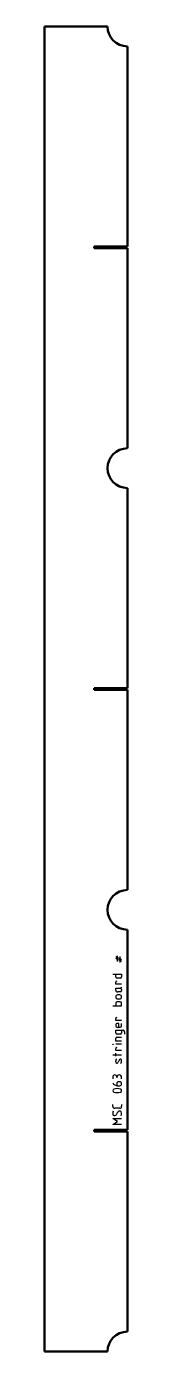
# Model space of a CAD drawing. Header units: millimetres. Extents: x -31 to 63, y -1500 to 0.
import ezdxf

# ---------------------------------------------------------------- set-up
doc = ezdxf.new("R2010")
doc.units = ezdxf.units.MM
doc.layers.add('IV_MARK_SURFACE', color=2, linetype='Continuous', lineweight=25)
doc.layers.add('IV_OUTER_PROFILE', color=7, linetype='Continuous', lineweight=50)

msp = doc.modelspace()

# ---------------------------------------------------------------- linework, layer by layer
at = {"layer": 'IV_MARK_SURFACE'}
for p, q in [((49.6, -1053), (51.8, -1054.1)), ((51.8, -1056.3), (49.6, -1055.2)), ((51.8, -1054.1), (51.8, -1051.9)), ((51.8, -1054.1), (54.1, -1055.2)), ((51.8, -1056.3), (51.8, -1054.1)), ((54.1, -1057.4), (51.8, -1056.3)), ((51.8, -1058.6), (51.8, -1056.3)), ((54.1, -1053), (54.1, -1055.2)), ((54.1, -1055.2), (54.1, -1057.4)), ((54.1, -1055.2), (56.3, -1056.3)), ((56.3, -1058.6), (54.1, -1057.4)), ((54.1, -1057.4), (54.1, -1059.7)), ((46.3, -1073), (49.6, -1073)), ((49.6, -1073), (56.3, -1073)), ((49.6, -1075.8), (49.6, -1073)), ((54.6, -1077.4), (51.3, -1077.4)), ((56.3, -1073), (56.3, -1075.8)), ((49.6, -1084.1), (49.6, -1081.9)), ((56.3, -1084.1), (49.6, -1084.1)), ((49.6, -1088.6), (54.6, -1088.6)), ((49.6, -1090.8), (49.6, -1088.6)), ((54.6, -1093), (51.8, -1093)), ((54.6, -1088.6), (55.2, -1088.6)), ((56.3, -1090.2), (56.3, -1091.3)), ((46.3, -1108.6), (49.6, -1108.6)), ((49.6, -1105.8), (49.6, -1108.6)), ((49.6, -1108.6), (56.3, -1108.6)), ((54.6, -1104.1), (51.3, -1104.1)), ((54.1, -1096.3), (51.8, -1096.3)), ((51.8, -1100.8), (54.1, -1100.8)), ((56.3, -1108.6), (56.3, -1105.8)), ((49.6, -1125.2), (49.6, -1123)), ((56.3, -1125.2), (49.6, -1125.2)), ((49.6, -1136.3), (56.3, -1136.3)), ((49.6, -1139.1), (49.6, -1136.3)), ((53, -1128.6), (51.8, -1128.6)), ((51.8, -1133), (53, -1133)), ((53, -1133), (53, -1128.6)), ((53, -1133), (54.6, -1133)), ((56.3, -1131.3), (56.3, -1128.6)), ((56.3, -1136.3), (56.3, -1139.1)), ((56.3, -1136.3), (58, -1136.3)), ((59.6, -1138), (59.6, -1140.8)), ((49.6, -1148.6), (49.6, -1145.8)), ((56.3, -1148.6), (49.6, -1148.6)), ((56.3, -1152.2), (49.6, -1152.2)), ((54.6, -1140.8), (51.3, -1140.8)), ((51.3, -1144.1), (56.3, -1144.1)), ((49.6, -1164.7), (46.3, -1164.7)), ((49.6, -1159.1), (49.6, -1156.9)), ((56.3, -1159.1), (49.6, -1159.1)), ((49.6, -1164.7), (49.6, -1162.4)), ((56.3, -1164.7), (49.6, -1164.7)), ((49.6, -1165.8), (49.6, -1164.7)), ((55.2, -1169.1), (54.6, -1169.1)), ((49.6, -1171.9), (49.6, -1170.8)), ((51.3, -1173.6), (50.7, -1173.6)), ((53.5, -1170.2), (52.4, -1172.4)), ((56.3, -1171.9), (56.3, -1170.8)), ((46.3, -1189.1), (46.3, -1191.3)), ((50.7, -1189.7), (50.7, -1190.2)), ((50.7, -1196.9), (50.7, -1198.6)), ((51.8, -1199.1), (54.1, -1199.1)), ((54.1, -1194.7), (53, -1194.7)), ((56.3, -1191.3), (56.3, -1189.7)), ((46.3, -1222.4), (46.3, -1220.2)), ((54.1, -1224.7), (48.5, -1224.7)), ((51.8, -1229.1), (50.2, -1231.9)), ((56.3, -1220.2), (56.3, -1222.4)), ((51.8, -1239.7), (46.3, -1236.3)), ((46.3, -1236.3), (56.3, -1236.3)), ((46.3, -1243), (51.8, -1239.7)), ((56.3, -1243), (46.3, -1243))]:
    msp.add_line(p, q, dxfattribs=at)
msp.add_circle((46.6, -1152.2), 0.278, dxfattribs=at)
for centre, radius, start, end in [((51.3, -1075.8), 1.67, 180, 270), ((54.6, -1075.8), 1.67, 270, 0), ((50.7, -1081.9), 1.11, 90, 180), ((51.8, -1090.8), 2.22, 180, 270), ((54.6, -1090.2), 1.67, 0, 90), ((54.6, -1091.3), 1.67, 270, 0), ((55.2, -1087.4), 1.11, 270, 0), ((51.8, -1098.6), 2.22, 90, 270), ((51.3, -1105.8), 1.67, 90, 180), ((54.1, -1098.6), 2.22, 270, 90), ((54.6, -1105.8), 1.67, 0, 90), ((50.7, -1123), 1.11, 90, 180), ((51.8, -1130.8), 2.22, 90, 270), ((51.3, -1139.1), 1.67, 180, 270), ((54.6, -1131.3), 1.67, 270, 0), ((54.6, -1139.1), 1.67, 270, 0), ((58, -1138), 1.67, 0, 90), ((51.3, -1145.8), 1.67, 90, 180), ((50.7, -1156.9), 1.11, 90, 180), ((51.4, -1170.8), 1.82, 112.9942, 179.6256), ((55.4, -1171), 2, 111.8601, 158.1399), ((54.5, -1170.8), 1.82, 0.3744, 67.0058), ((51.4, -1171.9), 1.82, 180.3744, 247.0058), ((50.5, -1171.7), 2, 291.8601, 338.1399), ((54.5, -1171.9), 1.82, 292.9942, 359.6256), ((48.5, -1189.1), 2.22, 0, 180), ((51.5, -1193.3), 5.77, 204.8942, 273.1783), ((53.5, -1189.7), 2.78, 0, 180), ((53, -1196.9), 2.22, 90, 180), ((54.1, -1196.9), 2.22, 270, 90), ((48.1, -1204.7), 1.8, 112.4119, 247.5881), ((51.3, -1216.4), 14, 73.8661, 106.1339), ((51.3, -1192.9), 14, 253.8661, 286.1339), ((54.5, -1204.7), 1.81, 293.0373, 66.9627), ((48.5, -1222.4), 2.22, 180, 270), ((51, -1230.2), 4.69, 151.7153, 208.2847), ((53.9, -1230.3), 2.39, 2.3685, 149.559), ((54.1, -1222.4), 2.22, 270, 360), ((48.3, -1230.8), 2.21, 229.6263, 329.2984), ((52.6, -1230.9), 3.74, 326.4174, 10.9627)]:
    msp.add_arc(centre, radius, start, end, dxfattribs=at)
at = {"layer": 'IV_OUTER_PROFILE'}
for p, q in [((40.3, 0), (-31, 0)), ((-31, 0), (-31, -1500)), ((62.8, -22.5), (62.8, -249)), ((25.2, -249), (62.8, -249)), ((25.2, -251), (25.2, -249)), ((62.8, -251), (25.2, -251)), ((62.8, -251), (62.8, -477.5)), ((62.8, -522.5), (62.8, -749)), ((25.2, -749), (62.8, -749)), ((25.2, -751), (25.2, -749)), ((62.8, -751), (25.2, -751)), ((62.8, -751), (62.8, -977.5)), ((62.8, -1022.5), (62.8, -1249)), ((25.2, -1249), (62.8, -1249)), ((25.2, -1251), (25.2, -1249)), ((62.8, -1251), (25.2, -1251)), ((62.8, -1251), (62.8, -1477.5)), ((40.3, -1500), (-31, -1500))]:
    msp.add_line(p, q, dxfattribs=at)
for centre, start, end in [((62.8, 0), 180, 270), ((62.8, -500), 90, 270), ((62.8, -1000), 90, 270), ((62.8, -1500), 90, 180)]:
    msp.add_arc(centre, 22.5, start, end, dxfattribs=at)

doc.saveas('drawing.dxf')
